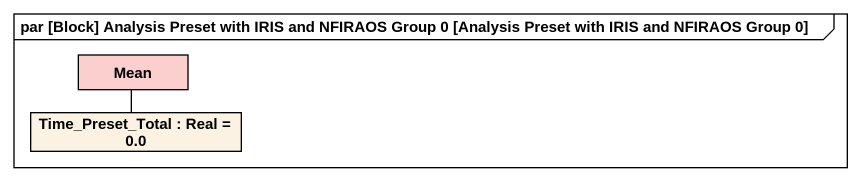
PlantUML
@startuml
mainframe par [Block] Analysis Preset with IRIS and NFIRAOS Group 0 [Analysis Preset with IRIS and NFIRAOS Group 0]
rectangle Mean #FCCFCF
rectangle "Time_Preset_Total : Real = 0.0" as Time_Preset_Total
Mean -- Time_Preset_Total
@enduml
